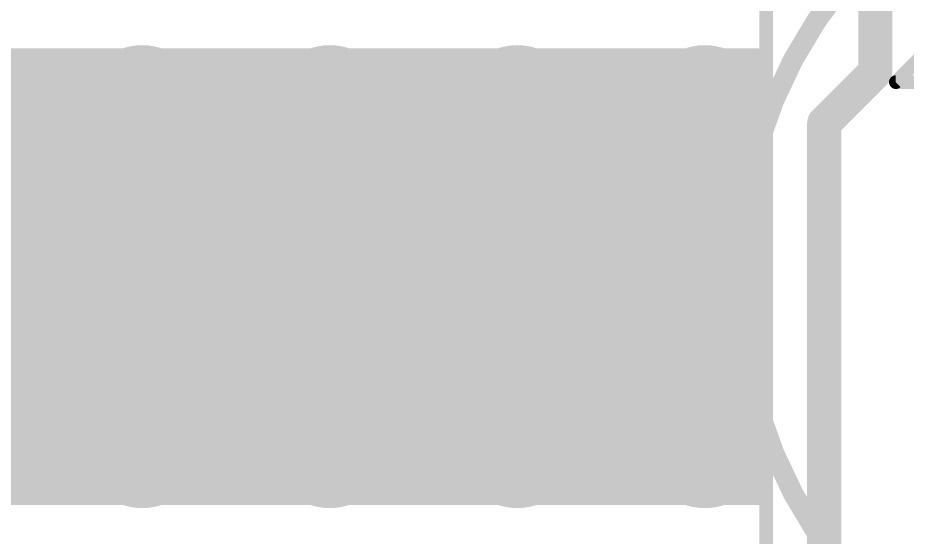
# Model space of a CAD drawing. Extents: x -2.3 to 29.6, y -2 to 24.4.
# Drawn here: x 11.52 to 18.14, y 9.49 to 13.36 of the extents above; entities that cross this region are included whole.
import ezdxf

# ---------------------------------------------------------------- set-up
doc = ezdxf.new("R2010")
doc.units = 0
for name, color, linetype in [('1', 12, 'CONTINUOUS'), ('18', 110, 'CONTINUOUS'), ('21', 40, 'CONTINUOUS'), ('27', 253, 'CONTINUOUS')]:
    doc.layers.add(name, color=color, linetype=linetype)

# ---------------------------------------------------------------- blocks, each defined once
blk = doc.blocks.new('RECT')
blk.add_solid([(-0.5, -0.5), (0.5, -0.5), (-0.5, 0.5), (0.5, 0.5)])
blk = doc.blocks.new('ROUNDV')
at = {"const_width": 0.5}
blk.add_lwpolyline([(0, -0.25, 1), (0, 0.25, 1), (0, -0.25)], format="xyb", dxfattribs=at)

msp = doc.modelspace()

# ---------------------------------------------------------------- linework, layer by layer
at = {"layer": '1', "const_width": 0.254}
for points in [[(17.907, 16.256), (17.907, 12.954)], [(17.907, 12.954), (17.526, 12.573)], [(17.526, 12.573), (17.526, 8.509)]]:
    msp.add_lwpolyline(points, dxfattribs=at)
at = {"layer": '1', "const_width": 0.127}
for points in [[(17.9519, 12.9091, 1), (17.8621, 12.9989)], [(17.8435, 12.954, 1), (17.9705, 12.954)], [(17.5895, 12.573, 1), (17.4625, 12.573)], [(17.4811, 12.6179, 1), (17.5709, 12.5281)]]:
    msp.add_lwpolyline(points, format="xyb", dxfattribs=at)
at = {"layer": '21', "const_width": 0.1524}
msp.add_lwpolyline([(20.32, 8.001, 1), (20.32, 14.859, 1), (20.32, 8.001)], format="xyb", dxfattribs=at)
at = {"layer": '21', "const_width": 0.1016}
msp.add_lwpolyline([(17.093, 13.63), (17.093, 9.23)], dxfattribs=at)
at = {"layer": '27', "const_width": 0.1016}
for points in [[(18.0597, 12.8778), (18.6698, 13.4879)], [(18.6698, 12.8778), (18.0597, 12.8778)]]:
    msp.add_lwpolyline(points, dxfattribs=at)
at = {"layer": '27', "const_width": 0.0508}
for points in [[(18.0417, 12.8958, 1), (18.0776, 12.8598)], [(18.0597, 12.9032, 1), (18.0597, 12.8524)]]:
    msp.add_lwpolyline(points, format="xyb", dxfattribs=at)

# ---------------------------------------------------------------- block references
at = {"layer": '1', "xscale": 6.5, "yscale": 3.4}
msp.add_blockref('RECT', (13.843, 11.43), dxfattribs=at)
at = {"layer": '18', "xscale": 0.9064, "yscale": 0.9064}
for p in [(12.446, 12.7), (12.446, 12.7), (13.843, 12.7), (13.843, 12.7), (15.24, 12.7), (15.24, 12.7), (16.637, 12.7), (16.637, 12.7), (12.446, 11.43), (12.446, 11.43), (13.843, 11.43), (13.843, 11.43), (15.24, 11.43), (15.24, 11.43), (16.637, 11.43), (16.637, 11.43), (12.446, 10.16), (12.446, 10.16), (13.843, 10.16), (13.843, 10.16), (15.24, 10.16), (15.24, 10.16), (16.637, 10.16), (16.637, 10.16)]:
    msp.add_blockref('ROUNDV', p, dxfattribs=at)

doc.saveas('drawing.dxf')
